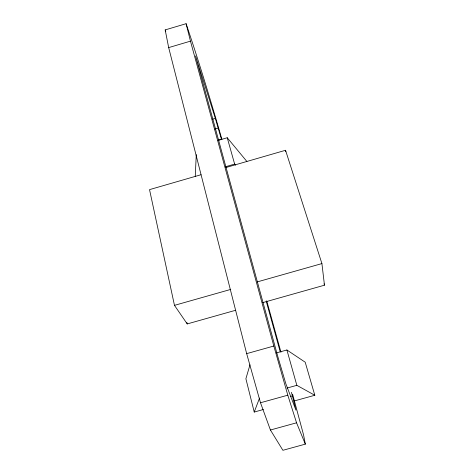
<?xml version="1.0" encoding="UTF-8"?>
<svg xmlns="http://www.w3.org/2000/svg" width="474" height="474" viewBox="0 0 474 474"><rect width="100%" height="100%" fill="white"/><g stroke="black" fill="none" stroke-linecap="round" stroke-linejoin="round"><path stroke-width="0.71" d="M195.247 176.447L196.277 154.637M249.994 364.784L245.888 378.744L254.23 412.048L263.372 409.518M254.23 412.048L259.539 398.071M292.594 394.22L303.556 434.889L305.333 444.138L282.895 450.3L270.429 430.007L260.499 402.758L246.664 353.64L168.673 47.601L165.183 29.909L186.098 23.7C199.003 61.934 210.782 100.565 221.909 139.362M168.673 47.601L190.465 41.149L186.098 23.7M212.571 119.175L215.338 118.37L221.447 139.291L218.022 140.286M214.823 129.035L218.241 128.039M218.206 140.369L227.242 137.744L246.901 161.498M225.428 166.759L234.648 164.093L235.602 165.195M201.029 174.734L149.529 189.63L174.473 305.357L187.224 323.932L235.584 310.286M225.885 167.541L285.538 150.282L321.917 263.585L324.471 285.2L262.602 302.661M174.473 305.357L230.743 289.413M257.098 281.947L321.917 263.585M246.664 353.64L273.83 346.032L190.465 41.149M276.259 352.958L286.9 349.984L305.209 362.213L314.813 395.269L294.081 401.01M286.877 388.099L296.837 385.332L314.813 395.269M260.499 402.758L287.801 395.186L296.558 422.802L305.333 444.138M290.272 396.471L292.393 395.885L291.409 392.318M270.429 430.007L296.558 422.802M165.183 29.909L165.776 31.254M324.026 283.796L324.471 285.2M215.338 118.37L195.543 55.956L277.989 357.195L285.858 383.81L295.936 410.117L292.393 395.885M273.83 346.032L287.801 395.186M227.242 137.744L234.648 164.093M286.9 349.984L296.837 385.332M266.761 300.937L280.958 352.206M266.181 301.061L280.175 351.678M186.91 322.492L187.224 323.932M285.538 150.282L285.786 151.721"/></g></svg>
